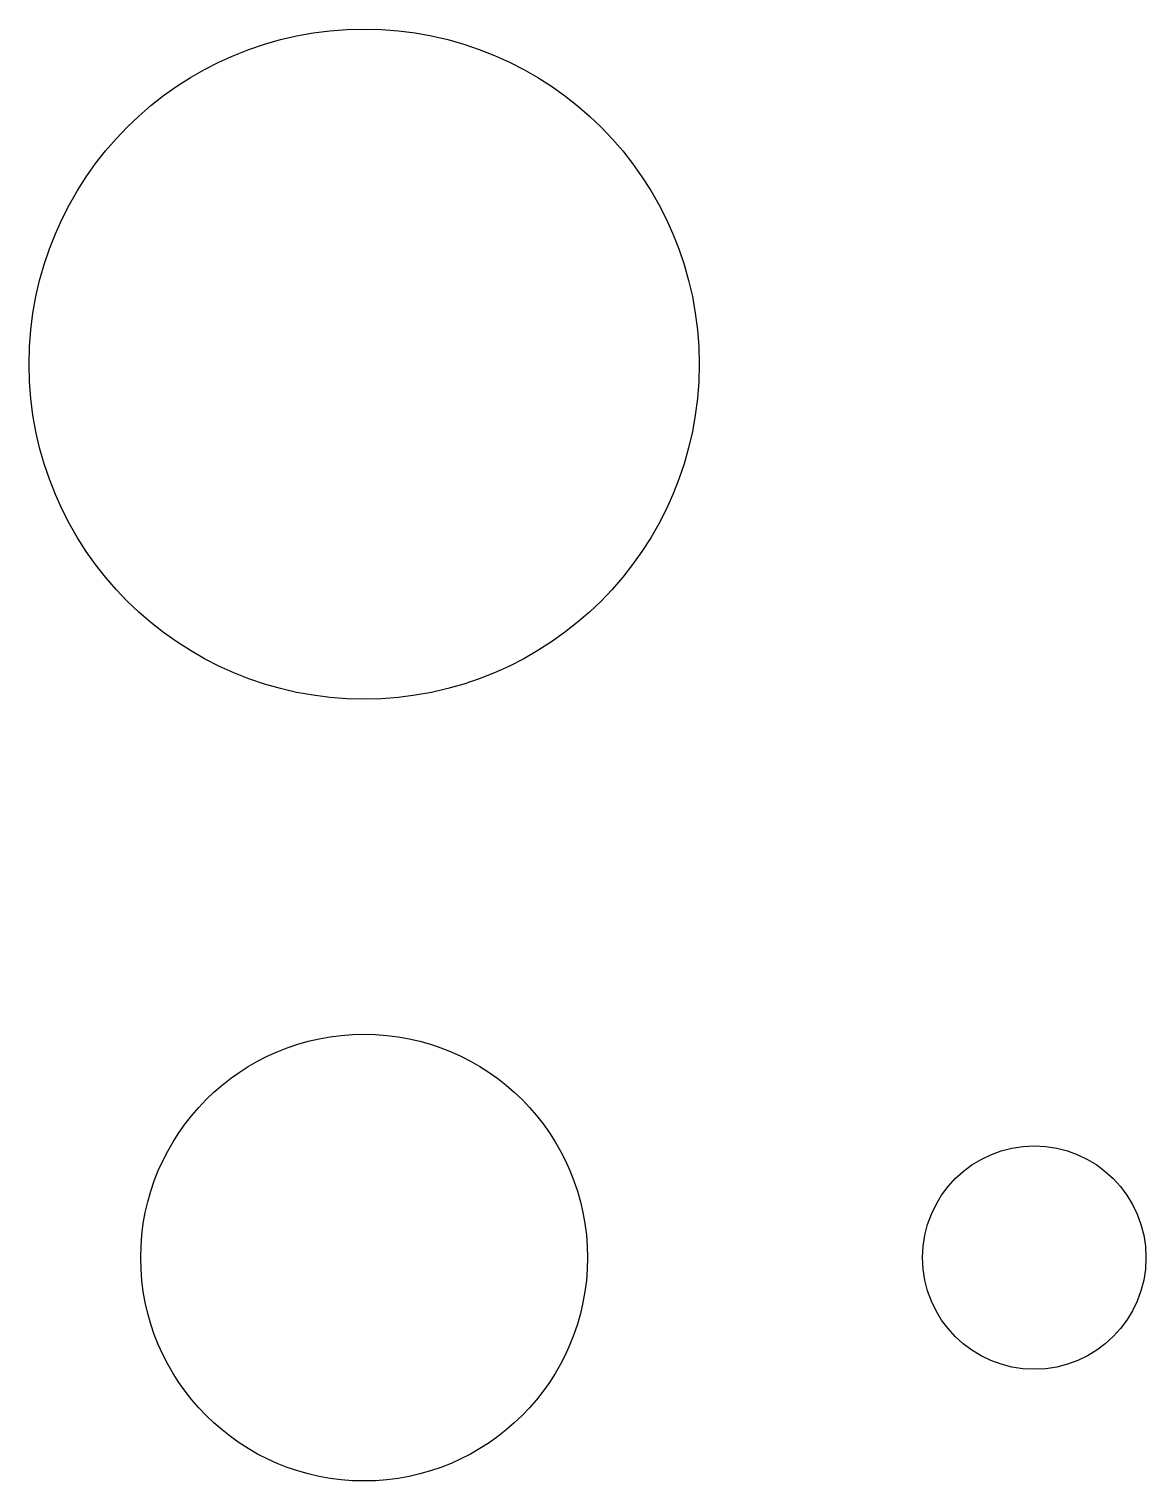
# Model space of a CAD drawing. Extents: x -3000 to 7000, y -2000 to 11000.
import ezdxf

# ---------------------------------------------------------------- set-up
doc = ezdxf.new("R2010")
doc.units = 13
doc.header["$LTSCALE"] = 100

msp = doc.modelspace()

# ---------------------------------------------------------------- linework, layer by layer
for centre, radius in [((0, 8000), 3000), ((0, 0), 2000), ((6000, 0), 1000)]:
    msp.add_circle(centre, radius)

doc.saveas('drawing.dxf')
